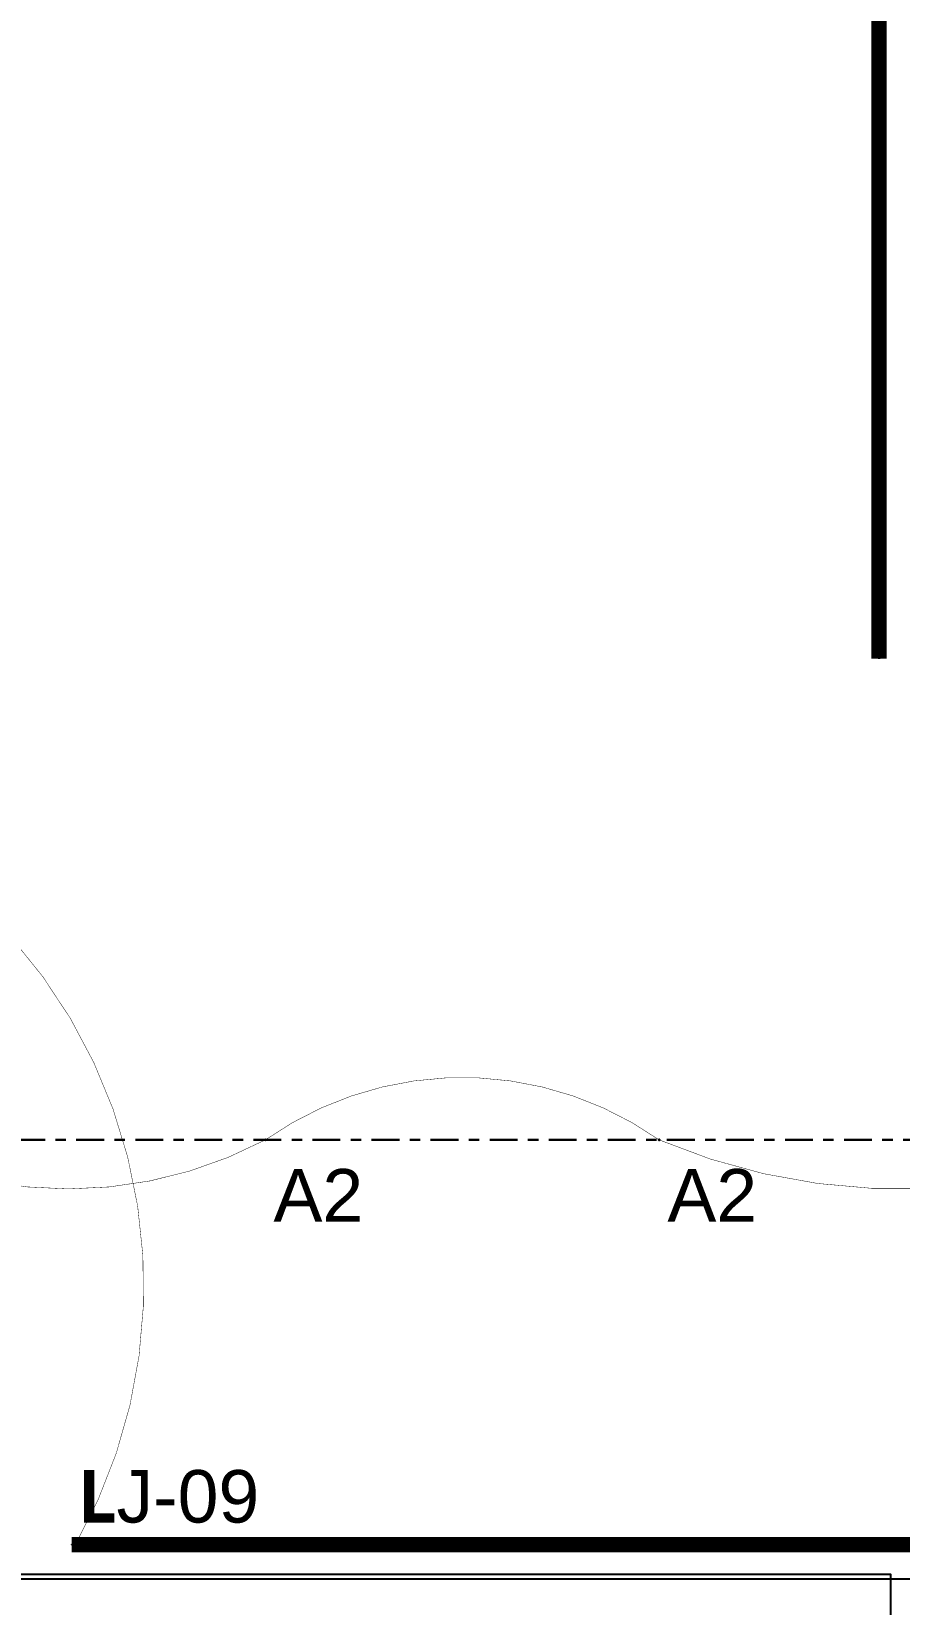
# Model space of a CAD drawing. Header units: millimetres. Extents: x 47511 to 319330, y -16764 to 12078.
# Drawn here: x 94673 to 96656, y -1171 to 2424 of the extents above; entities that cross this region are included whole.
import ezdxf

# ---------------------------------------------------------------- set-up
doc = ezdxf.new("R2010")
doc.units = ezdxf.units.MM
for name, pattern in [('Center 1_4_', [13.49375, 6.35, -2.38125, 2.38125, -2.38125]), ('Dash - Tight', [4.5, 3, -1.5]), ('DASHDOT', [25.4, 12.7, -6.35, 0, -6.35])]:
    doc.linetypes.add(name, pattern=pattern)
doc.layers.add('0-CountArea', color=152, linetype='Continuous', plot=False, transparency=0.5)
for name, color, linetype, lineweight in [('E-LUM-CIRC', 5, 'Dash - Tight', 30), ('E-LUM-DIM', 7, 'Center 1_4_', 30), ('E-LUM-DL', 131, 'Continuous', 30), ('E-LUM-GFIT', 252, 'Continuous', 30), ('E-LUM-LED', 20, 'DASHDOT', 30), ('E-LUM-LL', 175, 'Continuous', 30)]:
    doc.layers.add(name, color=color, linetype=linetype, lineweight=lineweight)
doc.styles.add('Arial_1', font='arial.ttf', dxfattribs={"height": 120})

# ---------------------------------------------------------------- blocks, each defined once
blk = doc.blocks.new('LJX')
at = {"layer": 'E-LUM-LED', "color": 3, "lineweight": 0, "ltscale": 100}
for p, q in [((-0.3, 0.4), (-0.3, 0.5)), ((-0.3, 0.5), (0.2, 0.5)), ((0, 0.4), (-0.3, 0.4)), ((0, -0.4), (0, 0.4)), ((0.2, 0.5), (0.2, -0.5)), ((-0.3, -0.4), (-0.3, -0.5)), ((-0.3, -0.4), (0, -0.4)), ((-0.3, -0.5), (0.2, -0.5))]:
    blk.add_line(p, q, dxfattribs=at)
blk = doc.blocks.new('A2')
at = {"layer": 'E-LUM-DL', "lineweight": 30}
for p, q in [((1.5, 0), (-1.5, 0)), ((0, 1.5), (0, -1.5))]:
    blk.add_line(p, q, dxfattribs=at)
blk.add_circle((0, 0), 0.869, dxfattribs=at)
at = {"layer": 'E-LUM-GFIT', "lineweight": 0}
blk.add_circle((0, 0), 0.869, dxfattribs=at)

msp = doc.modelspace()

# ---------------------------------------------------------------- linework, layer by layer
at = {"layer": '0-CountArea', "ltscale": 10}
for points in [[(91535.7, 7082.4), (98450.3, 7082.4), (98450.3, -1113.5), (91535.7, -1113.5)], [(92032.3, -1102.1), (96634.8, -1102.1), (96634.8, -3915.1), (92032.3, -3915.1)]]:
    msp.add_lwpolyline(points, close=True, dxfattribs=at)
at = {"layer": 'E-LUM-CIRC', "ltscale": 25, "const_width": 1}
for points in [[(93406.8, -109.3, -0.305941), (94306.8, -109.3, 0.248861), (95206.8, -109.3, -0.317203), (96106.8, -109.3, 0.203902), (97206.8, -109.3, -0.191545), (98106.8, -109.3, 0.117955), (97297.5, 10879.1)], [(94772.8, -1034.4, 0.374821), (94459, 508.7)]]:
    msp.add_lwpolyline(points, format="xyb", dxfattribs=at)
at = {"layer": 'E-LUM-DIM', "ltscale": 10}
for p, q in [((96609, 990.7), (96609, 3740.7)), ((92885.8, -109.3), (98571.8, -109.3))]:
    msp.add_line(p, q, dxfattribs=at)
at = {"layer": 'E-LUM-LED', "color": 3, "ltscale": 10, "const_width": 35}
msp.add_lwpolyline([(94764.4, -1034.4), (96740.8, -1034.4)], dxfattribs=at)
at = {"layer": 'E-LUM-LL', "ltscale": 10, "const_width": 35}
msp.add_lwpolyline([(96609.2, 990.7), (96609.2, 3740.7)], dxfattribs=at)

# ---------------------------------------------------------------- block references
at = {"layer": 'E-LUM-DL'}
for p in [(95206.8, -109.3), (96106.8, -109.3)]:
    msp.add_blockref('A2', p, dxfattribs=at)
at = {"layer": 'E-LUM-LED', "lineweight": 0, "rotation": 180}
msp.add_blockref('LJX', (94764.4, -1034.4), dxfattribs=at)

# ---------------------------------------------------------------- texts
at = {"layer": 'E-LUM-DL', "color": 7, "lineweight": 0, "char_height": 120, "attachment_point": 1, "style": 'Arial_1'}
for insert in [(95225.5, -175.9), (96125.5, -175.9)]:
    msp.add_mtext_dynamic_manual_height_columns('A2', width=41.122, gutter_width=597.4, heights=[0], dxfattribs=dict(at, insert=insert))
at = {"layer": 'E-LUM-LED', "color": 7, "lineweight": 0, "insert": (94778.6, -863.9), "char_height": 120, "attachment_point": 1, "style": 'Arial_1'}
msp.add_mtext_dynamic_manual_height_columns('{\\fYu Gothic UI Semibold|b1|i0|c128|p34;L}J-09', width=41.122, gutter_width=597.4, heights=[2.03], dxfattribs=at)

doc.saveas('drawing.dxf')
